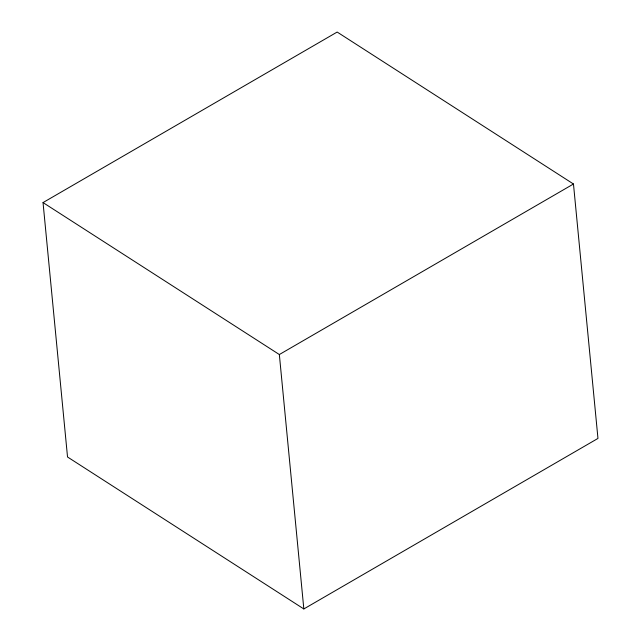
<?xml version="1.0" encoding="UTF-8"?>
<svg xmlns="http://www.w3.org/2000/svg" width="641" height="641" viewBox="0 0 641 641"><rect width="100%" height="100%" fill="white"/><g stroke="black" fill="none" stroke-linecap="round" stroke-linejoin="round"><path stroke-width="0.96" d="M43.035 202.58L337.166 32.05L573.471 184.007L597.965 438.42L303.834 608.95L67.529 456.993L43.035 202.58L279.348 354.537L303.834 608.95M279.348 354.537L573.471 184.007"/></g></svg>
